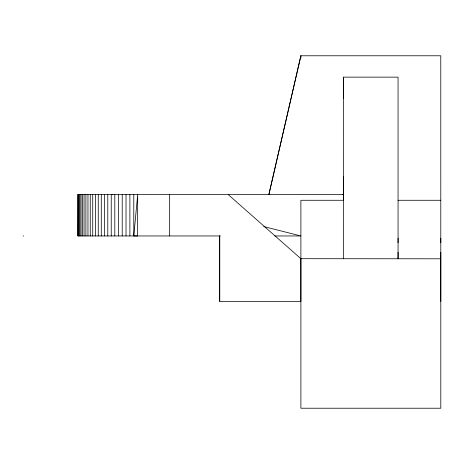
<?xml version="1.0" encoding="UTF-8"?>
<svg xmlns="http://www.w3.org/2000/svg" width="464" height="464" viewBox="0 0 464 464"><rect width="100%" height="100%" fill="white"/><g stroke="black" fill="none" stroke-linecap="round" stroke-linejoin="round"><path stroke-width="0.7" d="M169.667 235.95L169.667 194.619M440.8 200.274L398.06 200.274L398.066 77.14L343.592 77.14L343.609 200.274L300.887 200.274L300.887 301.42L219.716 301.42L219.721 235.95M228.265 194.619L300.887 258.703L300.887 408.221L440.8 408.221L440.8 252.3M300.887 57.948L300.887 55.779L440.783 55.779L440.8 301.42M398.06 258.703L398.066 252.3M398.066 238.229L398.066 242.759M440.8 238.229L440.8 242.753M133.783 235.956L137.692 194.619L137.622 235.944L133.783 235.956L133.783 194.619M398.066 258.703L398.066 200.274M220.412 235.956L77.882 235.956L77.882 194.619L343.609 194.59L342.705 194.619M77.882 194.619L79.924 194.619L79.924 235.956M112.114 194.619L112.555 194.619M77.882 235.956L78.01 194.619M23.2 235.956L23.78 235.956M274.787 235.961L300.887 235.967L263.697 226.542M300.887 258.697L440.8 258.802M343.592 77.14L343.598 98.443M343.592 176.453L343.609 258.802M219.716 235.956L219.716 301.42M129.885 194.619L129.885 235.956M126.022 194.619L126.022 235.956M122.212 194.619L122.212 235.956M118.465 194.619L118.471 235.956M114.805 194.619L114.805 235.956M111.238 194.619L111.238 235.956M107.787 194.619L107.787 235.956M104.464 194.619L104.464 235.956M101.285 194.619L101.285 235.956M98.258 194.619L98.258 235.956M95.398 194.619L95.404 235.956M92.725 194.619L92.725 235.956M90.242 194.619L90.242 235.956M87.963 194.619L87.963 235.956M85.898 194.619L85.898 235.956M84.054 194.619L84.054 235.956M82.435 194.619L82.435 235.956M81.055 194.619L81.055 235.956M79.031 194.619L79.031 235.956M78.393 194.619L78.393 235.956M300.887 55.779L268.859 194.619L300.887 55.779"/></g></svg>
